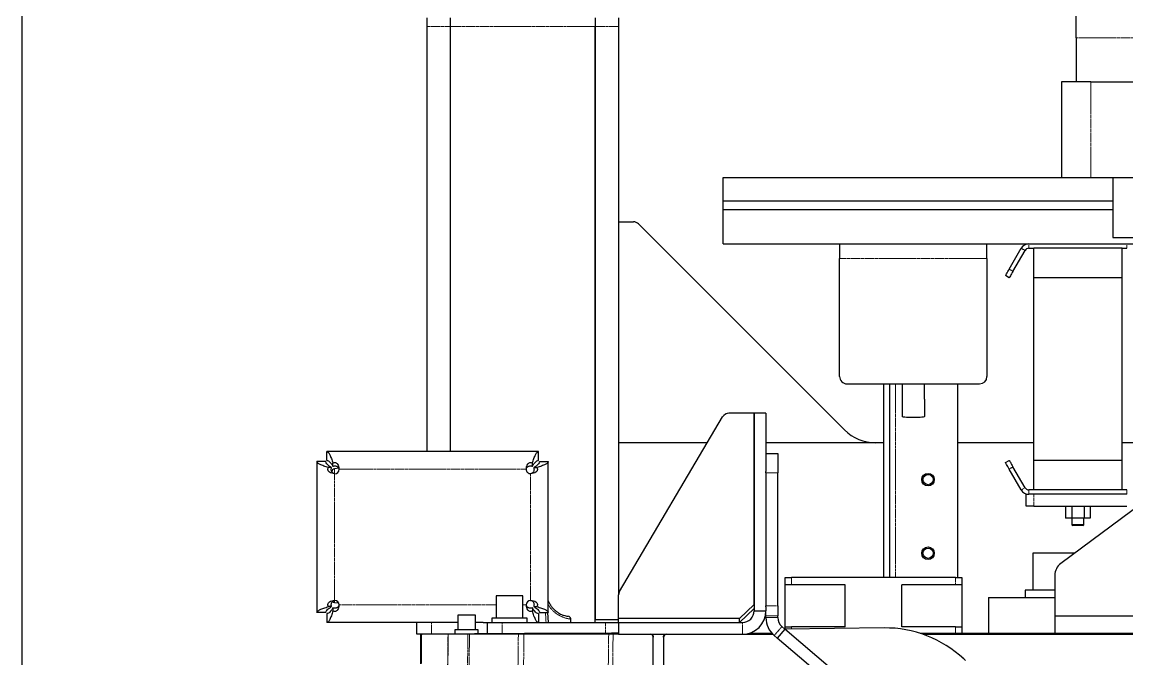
# Model space of a CAD drawing. Header units: millimetres. Extents: x -18594 to 273470, y -238787 to 48452.
# Drawn here: x 137508 to 138258, y -74789 to -74356 of the extents above; entities that cross this region are included whole.
import ezdxf

# ---------------------------------------------------------------- set-up
doc = ezdxf.new("R2010")
doc.units = ezdxf.units.MM
doc.linetypes.add('Xref AGV layout$0$PHANTOM', pattern=[2.5, 1.25, -0.25, 0.25, -0.25, 0.25, -0.25])
doc.layers.add('AM_BOR', color=4, linetype='Continuous', lineweight=25)

# ---------------------------------------------------------------- blocks, each defined once
blk = doc.blocks.new('Xref AGV layout$0$A$C343F789C')
at = {"color": 7, "linetype": 'Continuous', "lineweight": 25}
for p, q in [((3101.52, 679.52), (3101.52, 1612.24)), ((3102.2, 681.58), (3102.2, 1610.19)), ((3483.67, 1039.46), (3098.64, 587.68)), ((3489.76, 1034.27), (3104.73, 582.49)), ((2727.17, 795.38), (2727.17, 927.38)), ((2792.17, 795.38), (2792.17, 927.38)), ((2972.17, 863.57), (2972.17, 816.56)), ((3089.67, 770.88), (3089.67, 855.88)), ((2832.78, 810.38), (2832.78, 834.26)), ((2837.17, 819.83), (2837.17, 833.42)), ((3013.28, 830.23), (3054.13, 774.94)), ((2837.17, 753.29), (2837.17, 819.83)), ((2840.17, 816.56), (2840.17, 819.83)), ((3004.17, 819.83), (3004.17, 753.29)), ((3007.17, 819.83), (3007.17, 753.29)), ((3015.17, 756.56), (3015.17, 819.84)), ((2792.17, 810.38), (2832.78, 810.38)), ((2807.93, 545.88), (2807.93, 810.38)), ((2813.76, 545.88), (2813.76, 810.38)), ((2860.17, 816.56), (2840.17, 816.56)), ((2840.17, 816.56), (2840.17, 756.56)), ((2860.17, 816.56), (2860.17, 756.56)), ((2984.17, 816.56), (2860.17, 816.56)), ((2984.17, 816.56), (2984.17, 756.56)), ((3004.17, 816.56), (2984.17, 816.56)), ((3004.17, 816.56), (3004.17, 756.56)), ((2727.17, 795.38), (2727.17, 775.38)), ((2792.17, 775.38), (2792.17, 795.38)), ((3015.37, 796.56), (3015.17, 796.56)), ((3015.37, 796.56), (3015.37, 786.56)), ((3015.37, 794.88), (3023.37, 794.88)), ((3023.37, 794.88), (3023.37, 790.72)), ((3015.37, 790.72), (3023.37, 790.72)), ((3023.37, 790.72), (3023.37, 782.4)), ((3027.82, 790.56), (3023.37, 790.56)), ((3028.37, 790.01), (3027.82, 790.56)), ((3027.82, 790.56), (3027.82, 786.56)), ((3028.37, 790.01), (3028.37, 786.56)), ((2697.17, 785.38), (357.17, 785.38)), ((2697.17, 785.38), (2727.17, 785.38)), ((3015.37, 786.56), (3015.37, 776.56)), ((3015.37, 782.4), (3023.37, 782.4)), ((3023.37, 782.56), (3027.82, 782.56)), ((3023.37, 782.4), (3023.37, 778.25)), ((3027.82, 786.56), (3027.82, 782.56)), ((3027.82, 782.56), (3028.37, 783.11)), ((3028.37, 786.56), (3028.37, 783.11)), ((3047.17, 784.36), (3047.17, 770.88)), ((2727.17, 775.38), (2792.17, 775.38)), ((2792.17, 545.88), (2792.17, 775.38)), ((3015.17, 776.56), (3015.37, 776.56)), ((3015.37, 778.25), (3023.37, 778.25)), ((3047.17, 770.88), (3047.17, 755.88)), ((3062.17, 770.88), (3089.67, 770.88)), ((3072.17, 770.88), (3072.17, 750.88)), ((3077.17, 725.88), (3077.17, 770.88)), ((3089.67, 770.88), (3101.52, 770.88)), ((2837.17, 545.88), (2837.17, 753.29)), ((2860.17, 756.56), (2840.17, 756.56)), ((2840.17, 753.29), (2840.17, 756.56)), ((2855.84, 742.51), (2841.67, 750.7)), ((2984.17, 756.56), (2860.17, 756.56)), ((2972.17, 756.56), (2972.17, 704.88)), ((3004.17, 756.56), (2984.17, 756.56)), ((3002.67, 750.7), (2988.5, 742.51)), ((3007.17, 751.56), (3007.17, 753.29)), ((3015.17, 751.56), (3007.17, 751.56)), ((3015.17, 756.56), (3015.17, 751.56)), ((3047.17, 755.88), (3072.17, 755.88)), ((3072.17, 750.88), (3077.17, 750.88)), ((2854.34, 739.92), (2840.17, 748.1)), ((3004.17, 748.1), (2990, 739.92)), ((2860.17, 740.01), (2858.67, 737.42)), ((2985.67, 737.42), (2984.17, 740.01)), ((2847.17, 724.88), (2837.17, 724.88)), ((2847.17, 724.88), (2927.17, 724.88)), ((2932.17, 629.88), (2932.17, 719.88)), ((3077.17, 725.88), (3101.52, 725.88)), ((2932.17, 704.88), (3063.67, 704.88)), ((3063.67, 707.88), (3068.67, 707.88)), ((3063.67, 703.58), (3063.67, 707.88)), ((3068.67, 707.88), (3068.67, 703.58)), ((3068.67, 707.88), (3097.17, 707.88)), ((3097.17, 707.88), (3101.52, 707.88)), ((3097.17, 703.58), (3097.17, 707.88)), ((3117.33, 707.38), (3116.26, 706.12)), ((3119.97, 710.32), (3117.33, 707.38)), ((3063.67, 703.58), (3063.67, 592.18)), ((3068.67, 703.58), (3068.67, 667.09)), ((3097.17, 703.58), (3097.17, 667.09)), ((2942.47, 682.38), (2932.17, 682.38)), ((2942.47, 682.38), (2954.42, 682.38)), ((2932.17, 667.38), (2942.47, 667.38)), ((2942.47, 667.38), (2954.42, 667.38)), ((3097.17, 667.09), (3068.67, 667.09)), ((3063.67, 658.88), (2932.17, 658.88)), ((3063.67, 654.88), (2932.17, 654.88)), ((2972.17, 654.88), (2972.17, 574.88)), ((3097.88, 655.02), (3098.64, 587.68)), ((2823.63, 488.42), (2963.38, 628.17)), ((2837.17, 624.88), (2847.17, 624.88)), ((2927.17, 624.88), (2847.17, 624.88)), ((3097.17, 628.67), (3068.67, 628.67)), ((3068.67, 628.67), (3068.67, 592.18)), ((3097.17, 628.67), (3097.17, 592.18)), ((3063.67, 587.88), (3063.67, 592.18)), ((3068.67, 587.88), (3063.67, 587.88)), ((3068.67, 592.18), (3068.67, 587.88)), ((3097.17, 587.88), (3068.67, 587.88)), ((3098.64, 587.68), (3096.95, 585.69)), ((3097.17, 587.88), (3097.17, 592.18)), ((3098.64, 587.88), (3097.17, 587.88)), ((3098.64, 587.68), (3104.73, 582.49)), ((2979.4, 574.88), (2979.4, 582.88)), ((2979.4, 582.88), (2992.56, 582.88)), ((3082.79, 582.88), (2992.56, 582.88)), ((3082.79, 582.88), (3089.64, 582.88)), ((3090.86, 582.88), (3089.64, 582.88)), ((3101.52, 563.4), (3101.52, 578.95)), ((3102.2, 507.38), (3102.2, 579.6)), ((3104.73, 582.49), (3103.04, 580.5)), ((2952.17, 574.88), (2952.17, 566.88)), ((2952.17, 574.88), (2991.72, 574.88)), ((2992.56, 574.88), (2991.72, 574.88)), ((2992.56, 574.88), (3082.79, 574.88)), ((3083.65, 574.88), (3082.79, 574.88)), ((3083.65, 574.88), (3086.17, 574.88)), ((3089.64, 574.88), (3086.17, 574.88)), ((3086.17, 566.88), (3086.17, 574.88)), ((3090.86, 574.88), (3089.64, 574.88)), ((2952.17, 566.88), (3086.17, 566.88)), ((2952.17, 566.88), (2952.17, 549.83)), ((3082.04, 566.88), (2952.17, 566.88)), ((3091.43, 556.88), (3082.04, 566.88)), ((3084.77, 566.88), (3094.17, 556.88)), ((3094.17, 556.88), (3091.43, 556.88)), ((3091.43, 556.88), (3091.43, 474.88)), ((3094.17, 474.88), (3094.17, 558.88)), ((3102.17, 474.88), (3102.17, 558.88)), ((2807.93, 545.88), (2792.17, 545.88)), ((2813.76, 545.88), (2807.93, 545.88)), ((2837.17, 545.88), (2813.76, 545.88)), ((3073.11, 475.51), (2954.59, 545.45)), ((2972.17, 535.08), (2972.17, 474.88)), ((3102.19, 497.92), (3102.19, 505.88)), ((3104.17, 505.38), (3103.49, 505.38)), ((3104.17, 505.38), (3451.83, 505.38)), ((3103.44, 498.38), (3104.14, 498.38)), ((3449.47, 498.38), (3104.14, 498.38)), ((2822.17, 474.88), (2822.17, 484.88)), ((2683.64, 474.88), (2689.55, 474.88)), ((2689.55, 474.88), (3075.38, 474.88)), ((3091.43, 474.88), (3075.38, 474.88)), ((3094.17, 474.88), (3091.43, 474.88)), ((3092.17, 458.88), (3092.17, 474.88)), ((3094.17, 465.88), (3094.17, 474.88)), ((3094.17, 474.88), (3102.17, 474.88)), ((3101.47, 474.88), (3101.47, 471.13)), ((3102.17, 474.88), (3102.17, 471.13)), ((3094.17, 395.88), (3094.17, 465.88)), ((3101.47, 471.13), (3102.17, 471.13)), ((3101.54, 469.64), (3102.17, 468.15)), ((3101.54, 469.64), (3101.54, 412.15)), ((3102.17, 468.15), (3102.17, 410.66)), ((2683.64, 458.88), (2689.55, 458.88)), ((2689.55, 458.88), (3092.17, 458.88)), ((3094.17, 458.88), (2689.55, 458.88)), ((3094.17, 442.54), (3091.89, 442.42)), ((2978.17, 420.48), (2978.17, 276.89)), ((2984.17, 420.48), (2978.17, 420.48)), ((3087.46, 427.18), (2984.88, 427.18)), ((2984.88, 421.18), (2984.88, 427.18)), ((3087.46, 421.18), (3087.46, 427.18)), ((3087.46, 426.73), (3094.17, 427.09)), ((3088.17, 420.48), (3094.17, 420.48)), ((2988.06, 416.39), (2985.95, 416.39)), ((2988.96, 417.29), (2988.96, 419.4)), ((3083.38, 417.29), (3083.38, 419.4)), ((3084.28, 416.39), (3086.38, 416.39)), ((3094.17, 412.88), (3091.17, 412.88)), ((3091.17, 412.88), (3091.17, 388.88)), ((3091.17, 409.88), (3076.17, 409.88)), ((3076.17, 409.88), (3076.17, 391.88)), ((3101.54, 412.15), (3102.17, 410.66)), ((3101.84, 409.95), (3101.84, 377.08)), ((3102, 408.61), (3102.17, 406.86)), ((3102.17, 406.86), (3102.17, 373.69)), ((3076.17, 391.88), (3091.17, 391.88)), ((3094.17, 385.88), (3094.17, 395.88)), ((3091.17, 388.88), (3094.17, 388.88)), ((3101.84, 385.88), (3094.17, 385.88)), ((3094.17, 383.02), (3094.17, 385.88)), ((3094.17, 383.02), (3094.17, 377.68)), ((3099.17, 377.68), (3089.17, 377.68)), ((3089.17, 377.68), (3089.17, 365.68)), ((3101.84, 379.68), (3099.17, 379.68)), ((3099.17, 379.68), (3099.17, 363.68)), ((3101.84, 377.08), (3102.17, 373.69)), ((3102.07, 374.53), (3102.07, 373.84)), ((3102.07, 372.48), (3102.07, 363.19)), ((3102.16, 372.86), (3102.17, 372.63)), ((3102.17, 372.63), (3102.17, 359.28)), ((2689.55, 360.88), (2683.64, 360.88)), ((2978.17, 360.88), (2689.55, 360.88)), ((3089.17, 365.68), (3099.17, 365.68)), ((3094.17, 365.68), (3094.17, 276.89)), ((3099.17, 363.68), (3102.07, 363.68)), ((3102.07, 363.19), (3102.17, 359.28)), ((3102.17, 358.95), (3102.17, 341.02)), ((2689.55, 344.88), (2683.64, 344.88)), ((2978.17, 344.88), (2689.55, 344.88)), ((3102.17, 337.88), (3094.17, 337.88)), ((3102.17, 340.88), (3102.17, 341.02)), ((3104.17, 340.88), (3102.17, 340.88)), ((3102.17, 340.88), (3102.17, 337.88)), ((3122.18, 340.58), (3102.17, 340.58)), ((3104.17, 340.88), (3122.04, 340.88)), ((2989.51, 285.01), (2989.83, 282.04)), ((2988.06, 280.97), (2985.95, 280.97)), ((2988.96, 280.08), (2988.96, 277.97)), ((3080.51, 282.04), (3080.81, 284.86)), ((3083.38, 280.08), (3083.38, 277.97)), ((3084.28, 280.97), (3086.38, 280.97)), ((2984.17, 276.89), (2978.17, 276.89)), ((2984.88, 276.18), (2984.88, 270.18)), ((2984.88, 270.18), (3087.46, 270.18)), ((3087.46, 276.18), (3087.46, 270.18)), ((3088.17, 276.89), (3094.17, 276.89))]:
    blk.add_line(p, q, dxfattribs=at)
at = {"color": 8, "linetype": 'Xref AGV layout$0$PHANTOM', "lineweight": 18}
for p, q in [((2697.17, 785.38), (2697.17, 935.38)), ((2840.17, 819.83), (2837.17, 819.83)), ((3004.17, 819.83), (3007.17, 819.83)), ((2727.17, 795.38), (2792.17, 795.38)), ((2840.17, 753.29), (2837.17, 753.29)), ((2841.67, 750.7), (2840.17, 748.1)), ((3002.67, 750.7), (3004.17, 748.1)), ((3004.17, 753.29), (3007.17, 753.29)), ((3007.17, 756.56), (3015.17, 756.56)), ((2854.34, 739.92), (2855.84, 742.51)), ((2988.5, 742.51), (2990, 739.92)), ((2847.17, 624.88), (2847.17, 724.88)), ((3068.67, 703.58), (3063.67, 703.58)), ((3101.52, 703.58), (3097.17, 703.58)), ((3063.67, 662.88), (2932.17, 662.88)), ((3063.67, 592.18), (3068.67, 592.18)), ((3096.95, 585.69), (3103.04, 580.5)), ((3097.17, 592.18), (3098.59, 592.18)), ((2992.56, 582.88), (2992.56, 574.88)), ((3082.79, 574.88), (3082.79, 582.88)), ((3089.64, 582.88), (3089.64, 574.88)), ((3090.86, 582.88), (3090.86, 574.88)), ((3094.17, 558.88), (3102.17, 558.88)), ((3102.17, 507.38), (3102.2, 507.38)), ((2689.55, 458.88), (2689.55, 474.88)), ((3101.54, 465.88), (3094.17, 465.88)), ((3102.17, 471.13), (3451.44, 466.82)), ((3451.46, 463.84), (3102.17, 468.15)), ((2689.55, 360.88), (2689.55, 458.88)), ((3094.17, 425.64), (3087.46, 425.27)), ((3079.17, 415.18), (2993.17, 415.18)), ((2990.17, 412.18), (2990.17, 285.18)), ((3082.17, 409.88), (3082.17, 412.18)), ((3102.17, 410.66), (3452.07, 406.34)), ((3452.15, 402.55), (3102.17, 406.86)), ((3082.17, 285.18), (3082.17, 391.88)), ((3094.17, 395.88), (3101.84, 395.88)), ((3102.17, 373.69), (3453.56, 369.36)), ((3453.63, 368.29), (3102.17, 372.63)), ((2689.55, 360.88), (2689.55, 344.88)), ((3102.17, 359.28), (3455.3, 354.92)), ((3455.33, 354.77), (3102.17, 359.12)), ((3094.17, 347.88), (3102.17, 347.88)), ((2989.83, 282.04), (2993.06, 282.04)), ((2993.17, 282.18), (3079.17, 282.18)), ((3079.35, 282.04), (3080.51, 282.04))]:
    blk.add_line(p, q, dxfattribs=at)
at = {"color": 7, "linetype": 'Continuous', "lineweight": 25, "flags": 128}
for points in [[(2855.84, 742.51), (2856.68, 742.03), (2857.5, 741.56), (2858.24, 741.13), (2858.9, 740.75), (2859.44, 740.44), (2859.84, 740.2), (2860.08, 740.06), (2860.17, 740.01)], [(2984.17, 740.01), (2984.25, 740.06), (2984.5, 740.2), (2984.9, 740.44), (2985.44, 740.75), (2986.09, 741.13), (2986.84, 741.56), (2987.65, 742.03), (2988.5, 742.51)], [(2858.67, 737.42), (2858.58, 737.46), (2858.34, 737.61), (2857.94, 737.84), (2857.4, 738.15), (2856.74, 738.53), (2856, 738.96), (2855.18, 739.43), (2854.34, 739.92)], [(2990, 739.92), (2989.15, 739.43), (2988.34, 738.96), (2987.59, 738.53), (2986.94, 738.15), (2986.4, 737.84), (2986, 737.61), (2985.75, 737.46), (2985.67, 737.42)], [(2954.42, 682.38), (2954.57, 682.19), (2954.71, 681.64), (2954.83, 680.75), (2954.93, 679.56), (2955.01, 678.14), (2955.06, 676.55), (2955.08, 674.88), (2955.06, 673.21), (2955.01, 671.63), (2954.93, 670.21), (2954.83, 669.02), (2954.71, 668.13), (2954.57, 667.57), (2954.42, 667.38)]]:
    blk.add_lwpolyline(points, dxfattribs=at)
at = {"color": 7, "linetype": 'Continuous', "lineweight": 25}
for centre, radius in [((2997.17, 684.88), 4.25), ((2997.17, 684.88), 3.45), ((3047.17, 684.88), 4.25), ((3047.17, 684.88), 3.45)]:
    blk.add_circle(centre, radius, dxfattribs=at)
for centre, radius, start, end in [((3062.17, 780.88), 10, 216.45565, 270), ((2843.17, 753.29), 6, 180, 240), ((2843.17, 753.29), 3, 180, 240), ((3001.17, 753.29), 3, 300, 0), ((3001.17, 753.29), 6, 300, 0), ((2927.17, 719.88), 5, 0, 90), ((3175.15, 656.06), 77.28, 136.7015, 180.77008), ((2942.17, 649.38), 30, 315, 0), ((2927.17, 629.88), 5, 270, 0), ((3090.86, 590.88), 8, 270, 319.56076), ((3090.86, 590.88), 16, 270, 319.56076), ((3086.17, 558.88), 16, 0, 90), ((3086.17, 558.88), 8, 0, 90), ((2957.22, 549.77), 5.06, 179.34724, 238.57284), ((2957.17, 549.74), 5, 180, 222.2693), ((3103.49, 507.34), 1.95, 228.32675, 269.93559), ((3104.19, 507.37), 1.99, 179.57638, 269.57094), ((3104.15, 496.4), 1.99, 90.44366, 180.4344), ((3103.45, 496.43), 1.95, 90.06577, 130.04522), ((2827.17, 484.88), 5, 135, 180), ((3075.39, 479.36), 4.48, 239.31002, 269.90198), ((2990.17, 415.18), 3, 270, 0), ((3082.17, 415.18), 3, 180, 270), ((3103.67, 348.15), 7.29, 258.10321, 273.91499), ((2990.17, 282.18), 3, 0, 90), ((3082.17, 282.18), 3, 90, 180), ((2991.82, 282.25), 2, 186.00321, 269.59701), ((3078.52, 282.25), 2, 310.91075, 353.98507)]:
    blk.add_arc(centre, radius, start, end, dxfattribs=at)
for points, knots in [([(3101.47, 471.13), (3101.48, 471.04), (3101.48, 470.97), (3101.48, 470.87), (3101.48, 470.85), (3101.48, 470.8), (3101.48, 470.79), (3101.48, 470.77), (3101.48, 470.77), (3101.48, 470.76), (3101.48, 470.75), (3101.48, 470.68), (3101.49, 470.62), (3101.49, 470.53), (3101.49, 470.49), (3101.49, 470.45), (3101.49, 470.43), (3101.49, 470.4), (3101.49, 470.38), (3101.51, 470.14), (3101.52, 469.9), (3101.54, 469.64)], [0, 0, 0, 0, 0.125, 0.125, 0.1875, 0.1875, 0.21875, 0.21875, 0.234375, 0.234375, 0.25, 0.25, 0.375, 0.375, 0.4375, 0.4375, 0.46875, 0.46875, 0.5, 0.5, 1, 1, 1, 1]), ([(3102.17, 471.13), (3102.17, 471.02), (3102.17, 470.84), (3102.17, 470.58), (3102.17, 470.31), (3102.17, 469.98), (3102.17, 469.58), (3102.17, 469.13), (3102.17, 468.64), (3102.17, 468.32), (3102.17, 468.15)], [0, 0, 0, 0, 0.099442, 0.182896, 0.250363, 0.373726, 0.500582, 0.655605, 0.822072, 1, 1, 1, 1]), ([(3091.89, 442.39), (3091.78, 442.39), (3091.47, 442.39), (3091.02, 442.19), (3090.62, 441.89), (3090.35, 441.57), (3090.19, 441.28), (3090.11, 441.07), (3090.09, 440.99), (3090.08, 440.97)], [0, 0, 0, 0, 0.134378, 0.373085, 0.571713, 0.73942, 0.876734, 0.9796, 1, 1, 1, 1]), ([(3079.37, 427.18), (3080.03, 427.47), (3081.4, 428.06), (3083.3, 429.29), (3085.02, 430.74), (3086.49, 432.36), (3087.64, 434), (3088.63, 435.81), (3089.34, 437.6), (3089.76, 439.18), (3089.96, 440.2), (3090.02, 440.7), (3090.02, 440.65), (3090.02, 440.63)], [0, 0, 0, 0, 0.071721, 0.147577, 0.226824, 0.306065, 0.387239, 0.468482, 0.587282, 0.706308, 0.830175, 0.954101, 1, 1, 1, 1]), ([(2985.95, 416.39), (2984.86, 416.73), (2982.66, 417.41), (2980.17, 418.43), (2978.49, 419.45), (2978.27, 420.14), (2978.17, 420.48)], [0, 0, 0, 0, 0.25, 0.499998, 0.750002, 1, 1, 1, 1]), ([(2988.06, 416.39), (2987.51, 416.73), (2986.41, 417.41), (2985.17, 418.43), (2984.33, 419.45), (2984.22, 420.14), (2984.17, 420.48)], [0, 0, 0, 0, 0.250002, 0.500005, 0.750001, 1, 1, 1, 1]), ([(2984.88, 427.18), (2985.22, 427.08), (2985.9, 426.86), (2986.92, 425.18), (2987.94, 422.69), (2988.62, 420.5), (2988.96, 419.4)], [0, 0, 0, 0, 0.2499976, 0.5000029, 0.7499989, 1, 1, 1, 1]), ([(2984.88, 421.18), (2985.22, 421.13), (2985.9, 421.02), (2986.92, 420.18), (2987.94, 418.94), (2988.62, 417.84), (2988.96, 417.29)], [0, 0, 0, 0, 0.249998, 0.499998, 0.749997, 1, 1, 1, 1]), ([(3083.38, 419.4), (3083.72, 420.5), (3084.4, 422.69), (3085.42, 425.18), (3086.44, 426.86), (3087.12, 427.08), (3087.46, 427.18)], [0, 0, 0, 0, 0.250001, 0.499997, 0.750002, 1, 1, 1, 1]), ([(3083.38, 417.29), (3083.72, 417.84), (3084.4, 418.94), (3085.42, 420.18), (3086.44, 421.02), (3087.12, 421.13), (3087.46, 421.18)], [0, 0, 0, 0, 0.250004, 0.500002, 0.750002, 1, 1, 1, 1]), ([(3088.17, 420.48), (3088.11, 420.14), (3088.01, 419.45), (3087.17, 418.43), (3085.92, 417.41), (3084.82, 416.73), (3084.28, 416.39)], [0, 0, 0, 0, 0.249999, 0.499995, 0.749999, 1, 1, 1, 1]), ([(3094.17, 420.48), (3094.06, 420.14), (3093.85, 419.45), (3092.17, 418.43), (3089.68, 417.41), (3087.48, 416.73), (3086.38, 416.39)], [0, 0, 0, 0, 0.249998, 0.500002, 0.749999, 1, 1, 1, 1]), ([(2990.17, 412.18), (2989.5, 412.24), (2988.27, 412.33), (2986.86, 412.99), (2986.02, 413.79), (2985.67, 414.49), (2985.56, 415.08), (2985.62, 415.7), (2985.82, 416.11), (2985.95, 416.39)], [0, 0, 0, 0, 0.269613, 0.498179, 0.631102, 0.749463, 0.813629, 0.874153, 1, 1, 1, 1]), ([(2990.17, 412.18), (2989.99, 412.2), (2989.65, 412.24), (2989.17, 412.45), (2988.76, 412.76), (2988.38, 413.23), (2988.07, 413.85), (2987.88, 414.66), (2987.85, 415.53), (2987.99, 416.11), (2988.06, 416.39)], [0, 0, 0, 0, 0.09716, 0.190041, 0.283883, 0.383787, 0.523747, 0.671038, 0.838832, 1, 1, 1, 1]), ([(2988.96, 419.4), (2989.23, 419.54), (2989.64, 419.75), (2990.27, 419.78), (2990.87, 419.69), (2991.56, 419.33), (2992.35, 418.51), (2992.97, 417.09), (2993.1, 415.87), (2993.17, 415.18)], [0, 0, 0, 0, 0.1246509, 0.1880242, 0.2510893, 0.3693716, 0.50189, 0.7215959, 1, 1, 1, 1]), ([(2988.96, 417.29), (2989.24, 417.36), (2989.82, 417.5), (2990.69, 417.47), (2991.5, 417.28), (2992.11, 416.98), (2992.56, 416.6), (2992.86, 416.2), (2993.07, 415.72), (2993.14, 415.37), (2993.17, 415.18)], [0, 0, 0, 0, 0.1592915, 0.329908, 0.4773824, 0.6171186, 0.7105194, 0.8025093, 0.8976321, 1, 1, 1, 1]), ([(3079.17, 415.18), (3079.22, 415.85), (3079.32, 417.08), (3079.98, 418.49), (3080.77, 419.33), (3081.47, 419.68), (3082.07, 419.79), (3082.69, 419.73), (3083.1, 419.53), (3083.38, 419.4)], [0, 0, 0, 0, 0.269615, 0.498185, 0.631104, 0.749462, 0.81363, 0.874155, 1, 1, 1, 1]), ([(3079.17, 415.18), (3079.19, 415.36), (3079.23, 415.7), (3079.43, 416.18), (3079.75, 416.59), (3080.21, 416.97), (3080.84, 417.28), (3081.64, 417.47), (3082.51, 417.5), (3083.09, 417.36), (3083.38, 417.29)], [0, 0, 0, 0, 0.097161, 0.19004, 0.283887, 0.383795, 0.523752, 0.671036, 0.838835, 1, 1, 1, 1]), ([(3086.38, 416.39), (3086.52, 416.12), (3086.74, 415.71), (3086.77, 415.08), (3086.67, 414.48), (3086.32, 413.79), (3085.5, 413), (3084.08, 412.38), (3082.85, 412.25), (3082.17, 412.18)], [0, 0, 0, 0, 0.124649, 0.188024, 0.251086, 0.369376, 0.50189, 0.721594, 1, 1, 1, 1]), ([(3084.28, 416.39), (3084.35, 416.11), (3084.49, 415.53), (3084.46, 414.66), (3084.27, 413.85), (3083.96, 413.24), (3083.59, 412.79), (3083.18, 412.49), (3082.7, 412.28), (3082.35, 412.21), (3082.17, 412.18)], [0, 0, 0, 0, 0.159289, 0.329905, 0.477391, 0.617117, 0.710521, 0.802511, 0.897634, 1, 1, 1, 1]), ([(3101.54, 412.15), (3101.58, 411.75), (3101.62, 411.3), (3101.68, 411), (3101.69, 410.96)], [0, 0, 0, 0, 0.887585, 1, 1, 1, 1]), ([(3101.69, 410.92), (3101.75, 410.56), (3101.87, 409.81), (3101.95, 409.02), (3102, 408.61)], [0, 0, 0, 0, 0.477257, 1, 1, 1, 1]), ([(3102.17, 410.66), (3102.17, 410.57), (3102.17, 410.4), (3102.17, 410.16), (3102.17, 409.93), (3102.17, 409.72), (3102.17, 409.41), (3102.17, 408.99), (3102.17, 408.54), (3102.17, 408.15), (3102.17, 407.81), (3102.17, 407.48), (3102.17, 407.16), (3102.17, 406.96), (3102.17, 406.86)], [0, 0, 0, 0, 0.055733, 0.108726, 0.158979, 0.206492, 0.251268, 0.375942, 0.501666, 0.592195, 0.687289, 0.786952, 0.891188, 1, 1, 1, 1]), ([(3102, 375.38), (3102.04, 374.91), (3102.11, 374.2), (3102.15, 373.38), (3102.16, 373.04), (3102.16, 372.86)], [0, 0, 0, 0, 0.4634848, 0.7210671, 1, 1, 1, 1]), ([(3102.17, 373.69), (3102.17, 373.64), (3102.17, 373.55), (3102.17, 373.41), (3102.17, 373.27), (3102.17, 373.14), (3102.17, 373.02), (3102.17, 372.91), (3102.17, 372.8), (3102.17, 372.7), (3102.17, 372.65), (3102.17, 372.63)], [0, 0, 0, 0, 0.096488, 0.19663, 0.300428, 0.407882, 0.518992, 0.633758, 0.752182, 0.874262, 1, 1, 1, 1]), ([(2985.95, 280.97), (2985.81, 281.25), (2985.6, 281.66), (2985.57, 282.29), (2985.66, 282.88), (2986.02, 283.58), (2986.84, 284.36), (2988.26, 284.99), (2989.48, 285.11), (2990.17, 285.18)], [0, 0, 0, 0, 0.124649, 0.188024, 0.251087, 0.36937, 0.501889, 0.721595, 1, 1, 1, 1]), ([(2988.06, 280.97), (2987.99, 281.25), (2987.85, 281.83), (2987.88, 282.71), (2988.07, 283.51), (2988.37, 284.13), (2988.75, 284.58), (2989.15, 284.88), (2989.63, 285.09), (2989.99, 285.15), (2990.17, 285.18)], [0, 0, 0, 0, 0.159289, 0.329907, 0.477382, 0.617119, 0.710522, 0.802513, 0.897633, 1, 1, 1, 1]), ([(3082.17, 285.18), (3082.83, 285.13), (3084.06, 285.03), (3085.48, 284.38), (3086.32, 283.58), (3086.67, 282.88), (3086.77, 282.29), (3086.72, 281.66), (3086.52, 281.25), (3086.38, 280.97)], [0, 0, 0, 0, 0.269614, 0.498184, 0.631101, 0.749462, 0.813629, 0.874153, 1, 1, 1, 1]), ([(3082.17, 285.18), (3082.34, 285.16), (3082.69, 285.12), (3083.16, 284.92), (3083.57, 284.6), (3083.95, 284.14), (3084.27, 283.51), (3084.46, 282.71), (3084.48, 281.84), (3084.34, 281.26), (3084.28, 280.97)], [0, 0, 0, 0, 0.097163, 0.19004, 0.283889, 0.383793, 0.523745, 0.671036, 0.838831, 1, 1, 1, 1]), ([(2978.17, 276.89), (2978.27, 277.23), (2978.49, 277.91), (2980.17, 278.93), (2982.66, 279.95), (2984.86, 280.63), (2985.95, 280.97)], [0, 0, 0, 0, 0.2499971, 0.5000023, 0.7499995, 1, 1, 1, 1]), ([(2984.17, 276.89), (2984.22, 277.23), (2984.33, 277.91), (2985.17, 278.93), (2986.41, 279.95), (2987.51, 280.63), (2988.06, 280.97)], [0, 0, 0, 0, 0.2499959, 0.4999952, 0.7499984, 1, 1, 1, 1]), ([(2988.96, 280.08), (2988.62, 279.53), (2987.94, 278.43), (2986.92, 277.18), (2985.9, 276.34), (2985.22, 276.24), (2984.88, 276.18)], [0, 0, 0, 0, 0.249999, 0.499999, 0.750001, 1, 1, 1, 1]), ([(2988.96, 277.97), (2988.62, 276.87), (2987.94, 274.67), (2986.92, 272.18), (2985.9, 270.5), (2985.22, 270.29), (2984.88, 270.18)], [0, 0, 0, 0, 0.249998, 0.499998, 0.750002, 1, 1, 1, 1]), ([(2993.17, 282.18), (2993.11, 281.52), (2993.02, 280.29), (2992.36, 278.88), (2991.56, 278.03), (2990.86, 277.68), (2990.27, 277.58), (2989.65, 277.63), (2989.24, 277.83), (2988.96, 277.97)], [0, 0, 0, 0, 0.2696156, 0.4981862, 0.6311057, 0.7494647, 0.813633, 0.874158, 1, 1, 1, 1]), ([(2993.17, 282.18), (2993.15, 282.01), (2993.11, 281.66), (2992.9, 281.19), (2992.59, 280.78), (2992.13, 280.4), (2991.5, 280.08), (2990.7, 279.89), (2989.82, 279.87), (2989.24, 280.01), (2988.96, 280.08)], [0, 0, 0, 0, 0.097172, 0.190041, 0.283888, 0.383797, 0.523754, 0.671038, 0.838837, 1, 1, 1, 1]), ([(3083.38, 277.97), (3083.1, 277.83), (3082.69, 277.61), (3082.07, 277.58), (3081.47, 277.68), (3080.77, 278.03), (3079.99, 278.85), (3079.36, 280.27), (3079.24, 281.5), (3079.17, 282.18)], [0, 0, 0, 0, 0.124649, 0.188022, 0.251087, 0.369369, 0.501888, 0.721587, 1, 1, 1, 1]), ([(3083.38, 280.08), (3083.1, 280.01), (3082.52, 279.86), (3081.64, 279.9), (3080.84, 280.08), (3080.22, 280.39), (3079.77, 280.76), (3079.47, 281.17), (3079.26, 281.65), (3079.2, 282), (3079.17, 282.18)], [0, 0, 0, 0, 0.15929, 0.329906, 0.477381, 0.617118, 0.710519, 0.802509, 0.897632, 1, 1, 1, 1]), ([(3087.46, 276.18), (3087.12, 276.24), (3086.44, 276.34), (3085.42, 277.18), (3084.4, 278.43), (3083.72, 279.53), (3083.38, 280.08)], [0, 0, 0, 0, 0.249999, 0.5, 0.750001, 1, 1, 1, 1]), ([(3087.46, 270.18), (3087.12, 270.29), (3086.44, 270.5), (3085.42, 272.18), (3084.4, 274.67), (3083.72, 276.87), (3083.38, 277.97)], [0, 0, 0, 0, 0.249998, 0.500002, 0.750002, 1, 1, 1, 1]), ([(3084.28, 280.97), (3084.82, 280.63), (3085.92, 279.95), (3087.17, 278.93), (3088.01, 277.91), (3088.11, 277.23), (3088.17, 276.89)], [0, 0, 0, 0, 0.250001, 0.500005, 0.750004, 1, 1, 1, 1]), ([(3086.38, 280.97), (3087.48, 280.63), (3089.68, 279.95), (3092.17, 278.93), (3093.85, 277.91), (3094.06, 277.23), (3094.17, 276.89)], [0, 0, 0, 0, 0.2500008, 0.4999979, 0.7500029, 1, 1, 1, 1])]:
    blk.add_open_spline(points, degree=3, knots=knots, dxfattribs=at)
at = {"color": 8, "linetype": 'Xref AGV layout$0$PHANTOM', "lineweight": 18}
blk.add_open_spline([(3091.89, 442.34), (3091.89, 442.36), (3091.9, 442.43), (3091.82, 441.83), (3091.61, 440.58), (3091.13, 438.66), (3090.34, 436.49), (3089.24, 434.3), (3087.96, 432.32), (3086.32, 430.37), (3084.42, 428.54), (3082.84, 427.63), (3082.07, 427.18)], degree=3, knots=[0, 0, 0, 0, 0.05395, 0.180881, 0.311549, 0.435897, 0.564792, 0.652235, 0.74198, 0.82757, 0.915758, 1, 1, 1, 1], dxfattribs=at)
blk = doc.blocks.new('Xref AGV layout$0$Double AGV')
blk.add_lwpolyline([(31012.9, -233311.98), (37805.7, -233311.98), (37805.7, -235469.58), (31012.9, -235469.58)], close=True)
at = {"rotation": 180}
blk.add_blockref('Xref AGV layout$0$A$C343F789C', (37738.25, -233241.91), dxfattribs=at)
blk = doc.blocks.new('Xref AGV layout')
at = {"rotation": 89.99999999999999}
blk.add_blockref('Xref AGV layout$0$Double AGV', (-95803.78, -109407.9), dxfattribs=at)

msp = doc.modelspace()

# ---------------------------------------------------------------- block references
at = {"layer": 'AM_BOR'}
msp.add_blockref('Xref AGV layout', (0, 0), dxfattribs=at)

doc.saveas('drawing.dxf')
